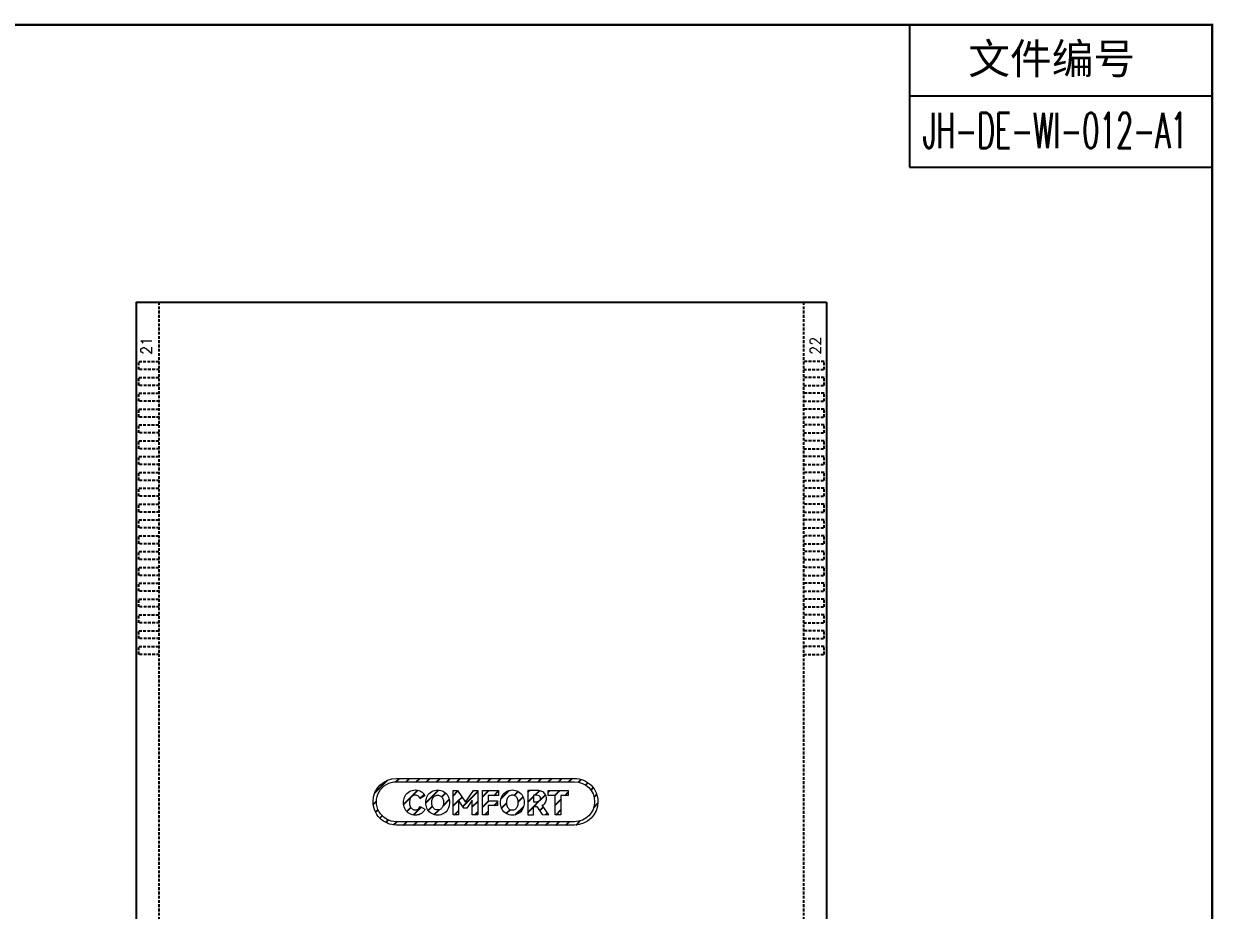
# Model space of a CAD drawing. Header units: millimetres. Extents: x 426 to 1899, y -1707 to -647.
# Drawn here: x 1294.3 to 1399.5, y -845.7 to -767.3 of the extents above; entities that cross this region are included whole.
import ezdxf
from ezdxf.enums import TextEntityAlignment as Align

# ---------------------------------------------------------------- set-up
doc = ezdxf.new("R2010")
doc.units = ezdxf.units.MM
doc.linetypes.add('HIDDEN', pattern=[0.375, 0.25, -0.125])
doc.layers.add('SPEC', color=2, linetype='Continuous')
doc.layers.add('SY', color=5, linetype='Continuous')
doc.styles.add('ROMANS', font='ROMANS.shx', dxfattribs={"bigfont": 'AllInOneBig.shx'})
doc.styles.add('样式 1', font='simhei_0.ttf')

msp = doc.modelspace()

# ---------------------------------------------------------------- hatches: boundary and pattern name
at = {"layer": 'SY'}
h = msp.add_hatch(dxfattribs=at)
h.set_pattern_fill('ANSI31', color=3, scale=0.2, style=0)
h.set_pattern_definition([(45, (0, 0), (-0.4490128060534576, 0.4490128060534577), [])])
edge = h.paths.add_edge_path()
edge.add_line((1342.997264496132, -838.1776275661969), (1327.238637504858, -838.1776275661969))
edge.add_arc((1327.241510920249, -836.1097684370552), 2.06786112553297, 179.6991424113929, 269.92038409852074, ccw=False)
edge.add_arc((1327.241412080836, -836.115178526723), 2.067797774020315, 90.07685088238412, 179.549223920602, ccw=False)
edge.add_line((1327.238638542588, -834.0473826127775), (1342.99726041764, -834.0473826127775))
edge.add_arc((1342.99458512797, -836.1150446685925), 2.067663786555283, 359.7080708830245, 89.92586664679197, ccw=False)
edge.add_arc((1342.994267907928, -836.1096139383542), 2.068015798896215, 270.08302253647724, 359.557655380606, ccw=False)
edge = h.paths.add_edge_path(flags=16)
edge.add_arc((1342.997226640284, -836.1125050894872), 1.764962429017336, 270.0000444705064, 90.0000444705064, ccw=False)
edge.add_line((1342.997228010171, -837.877467518504), (1327.23867509774, -837.877467518504))
edge.add_arc((1327.238673708449, -836.1125050894872), 1.764962429017352, 90.0000451004185, 270.00004510041117, ccw=False)
edge.add_line((1327.238672319157, -834.3475426604704), (1342.997225270396, -834.3475426604704))
edge = h.paths.add_edge_path(flags=0)
edge.add_line((1329.326044868939, -836.5309227020941), (1329.744785459248, -836.7768163923538))
edge.add_arc((1329.103707660671, -836.5573547558598), 0.6776017663207514, 315.08760740140457, 341.10226817198344, ccw=False)
edge.add_arc((1328.999296782099, -836.4623397518485), 0.8186523926811566, 291.4126185614232, 315.53751265862894, ccw=False)
edge.add_arc((1328.931237485731, -836.3072967950151), 0.9878639062745094, 269.12262317632275, 291.80459307137085, ccw=False)
edge.add_arc((1328.905721451343, -836.2473187896506), 1.047777600715319, 240.3005458912222, 270.5681318358827, ccw=False)
edge.add_arc((1328.883886140547, -836.2923841222988), 0.9978195660253776, 208.3750344789193, 240.10757114236918, ccw=False)
edge.add_arc((1328.996700887451, -836.2259284518526), 1.128673170346674, 184.9707498155342, 208.6216065472704, ccw=False)
edge.add_arc((1329.347008350638, -836.1825599955247), 1.481476651843873, 175.312575117533, 185.4678121286841, ccw=False)
edge.add_arc((1329.004008834697, -836.1435296001056), 1.136486780316232, 151.425699214436, 175.8605931798455, ccw=False)
edge.add_arc((1328.886594014151, -836.0807012720186), 1.003323185261376, 119.89012461162699, 151.3695304582135, ccw=False)
edge.add_arc((1328.905932007654, -836.1217853925076), 1.048585824634463, 89.44381164148388, 119.6875106313963, ccw=False)
edge.add_arc((1328.927839776136, -836.0841301654978), 1.010949234534101, 68.51108694537089, 90.66475709920621, ccw=False)
edge.add_arc((1328.99405140319, -835.912406215285), 0.8269083745740373, 44.52645265778227, 68.42122132961151, ccw=False)
edge.add_arc((1329.093828618878, -835.8171096172618), 0.6889518691079953, 19.117142609866107, 44.695119482129314, ccw=False)
edge.add_line((1329.744785459248, -835.5914774610367), (1329.326044868939, -835.8373711512963))
edge.add_arc((1328.734369418956, -836.0861762947866), 0.6418596712205481, 22.80721573346149, 38.10339610235484)
edge.add_arc((1328.921748969267, -835.9358426368838), 0.4016515877003497, 37.7227053051267, 82.45474600081018)
edge.add_arc((1328.904257650691, -835.9995589773366), 0.4671991907322319, 81.35421900816067, 123.6253210168751)
edge.add_arc((1328.944331382654, -836.0436325445178), 0.5261657660539117, 124.6012999281525, 156.7113219363011)
edge.add_arc((1329.140064016803, -836.1430475885493), 0.7453862872291023, 155.6405361402185, 175.6435742649768)
edge.add_arc((1329.435178745053, -836.180451320934), 1.042595756530252, 174.8258976330432, 180.1252911271793)
edge.add_arc((1329.227434638504, -836.1994350430157), 0.8350162473974673, 178.8537670894867, 203.389736426611)
edge.add_arc((1328.954136659686, -836.3182981769725), 0.5369899592397965, 203.3256256473223, 234.9230805651218)
edge.add_arc((1328.898776393665, -836.3836420539965), 0.4517661111701318, 235.9065736985845, 270.7224778909962)
edge.add_arc((1328.91698551294, -836.427376123755), 0.4081879539307522, 268.2433689539751, 317.2673647836006)
edge.add_arc((1328.773577115493, -836.304094525568), 0.5972199262113682, 317.9159156722495, 337.6782853799375)
edge = h.paths.add_edge_path(flags=0)
edge.add_arc((1330.825536546869, -836.3226768032), 0.9619589979668293, 208.6944988305937, 240.7022891209539, ccw=False)
edge.add_arc((1330.971106302639, -836.2394706338065), 1.129606449560821, 184.4985213446052, 208.8514351598143, ccw=False)
edge.add_arc((1331.426025150572, -836.1830057885394), 1.587686360925661, 175.1323198175257, 185.2423104165356, ccw=False)
edge.add_arc((1330.983696323921, -836.1328034868171), 1.142761192440064, 151.7191270716551, 175.7584295991741, ccw=False)
edge.add_arc((1330.825823220704, -836.0481450012163), 0.9636218497983006, 119.1415178787831, 151.7044945477467, ccw=False)
edge.add_arc((1330.873610543907, -836.1415450189559), 1.068476732402224, 89.33011702053432, 118.94072454921059, ccw=False)
edge.add_arc((1330.898049462283, -836.1395351901709), 1.066460796062066, 61.03201506084372, 90.64186431295047, ccw=False)
edge.add_arc((1330.937677466103, -836.0548708613056), 0.9732167294996831, 28.441210006896313, 60.659081970607474, ccw=False)
edge.add_arc((1330.80947297059, -836.1292400373039), 1.121374947029363, 4.654135128331916, 28.662705134746716, ccw=False)
edge.add_arc((1330.360753728627, -836.1833647998174), 1.573104082069919, 355.46213143571157, 5.2928797216982275, ccw=False)
edge.add_arc((1330.789635886195, -836.2326223088369), 1.141769996860999, 331.54105533786213, 356.2234486287914, ccw=False)
edge.add_arc((1330.937082250928, -836.3126454796308), 0.9740078774443087, 299.3549246412975, 331.54638588481635, ccw=False)
edge.add_arc((1330.899062347597, -836.2324821019588), 1.062534158458844, 269.301141268194, 299.02278460696726, ccw=False)
edge.add_arc((1330.872970943685, -836.2221487073741), 1.072868880418408, 241.1202440493813, 270.7013002842294, ccw=False)
edge = h.paths.add_edge_path(flags=0)
edge.add_arc((1331.229048928331, -836.197990567913), 0.860967335652791, 178.9780156197035, 202.5378840799924, ccw=False)
edge.add_arc((1331.192129077879, -836.1642328953167), 0.8241159921594483, 156.9448061288786, 181.2794452389816, ccw=False)
edge.add_arc((1330.921800581761, -836.0453667338453), 0.5288407012472561, 125.20355316159689, 157.3247290931403, ccw=False)
edge.add_arc((1330.878778711407, -835.9989140386705), 0.4661576301246733, 89.09978701891367, 124.17419711915969, ccw=False)
edge.add_arc((1330.893981579715, -836.0027758355714), 0.4700279337533148, 55.96924511954751, 90.96049068140468, ccw=False)
edge.add_arc((1330.851319556776, -836.0483022723178), 0.5317244196165896, 22.888427775933508, 54.90485961375862, ccw=False)
edge.add_arc((1330.569593767263, -836.167661715459), 0.837691740948093, 358.9758614388386, 22.914946895690775, ccw=False)
edge.add_arc((1330.57264819102, -836.2022018891339), 0.834732879416756, 337.02711283222675, 1.3432346773358859, ccw=False)
edge.add_arc((1330.862352537598, -836.3327093749111), 0.5171171627037346, 304.73912455193533, 337.812320582544, ccw=False)
edge.add_arc((1330.893511459946, -836.3666029488071), 0.4715512869807223, 269.09974183885987, 303.97470708558967, ccw=False)
edge.add_arc((1330.876647583765, -836.3791784977792), 0.4590149189537102, 235.5415268064438, 271.18028150665333, ccw=False)
edge.add_arc((1330.925757873741, -836.3236251610301), 0.5326847694016629, 202.5605033568766, 234.5669116531351, ccw=False)
edge = h.paths.add_edge_path(flags=0)
edge.add_arc((1337.428224082073, -836.0470933794533), 0.9625587994693872, 119.15656543648791, 151.741514718446, ccw=False)
edge.add_arc((1337.476897952731, -836.1438562083289), 1.070784809208333, 89.34525537573421, 118.90849257850911, ccw=False)
edge.add_arc((1337.501081818849, -836.1395734775771), 1.066499090707552, 61.03254570618742, 90.64188750635839, ccw=False)
edge.add_arc((1337.540665135559, -836.0549246030585), 0.9732903279986749, 28.44246127743088, 60.65783070009121, ccw=False)
edge.add_arc((1337.412515232394, -836.1292400373039), 1.121374947029363, 4.654135128331916, 28.662705134746716, ccw=False)
edge.add_arc((1336.963795990431, -836.1833647998174), 1.573104082069919, 355.46213143571157, 5.2928797216982275, ccw=False)
edge.add_arc((1337.392678147999, -836.2326223088369), 1.141769996860999, 331.54105533786213, 356.2234486287914, ccw=False)
edge.add_arc((1337.540074886952, -836.3125966284293), 0.9740747837909133, 299.3560602381408, 331.5452502879595, ccw=False)
edge.add_arc((1337.502093487505, -836.2324390714957), 1.062577181379587, 269.30118876186583, 299.0221833139169, ccw=False)
edge.add_arc((1337.476009692214, -836.222161645404), 1.07285585461099, 241.1200746291164, 270.70092144322865, ccw=False)
edge.add_arc((1337.427803300264, -836.323155496245), 0.9611621435846148, 208.1564037726229, 240.72864102753658, ccw=False)
edge.add_arc((1337.578905573208, -836.2382735593387), 1.134442990826425, 184.5399500458215, 208.3349463379189, ccw=False)
edge.add_arc((1338.031771134496, -836.1828638625304), 1.590391744918106, 175.5099309318745, 185.2385024017123, ccw=False)
edge.add_arc((1337.592406725412, -836.1347841085181), 1.148691550736562, 151.7660796394692, 176.185109923956, ccw=False)
edge = h.paths.add_edge_path(flags=0)
edge.add_arc((1337.528850464407, -836.3235995158833), 0.5327410858470306, 202.560973726598, 234.5631569244501)
edge.add_arc((1337.479695044175, -836.3791250789961), 0.4590679978772669, 235.5436562312632, 271.1781520818259)
edge.add_arc((1337.496551684492, -836.3677601172254), 0.4703943993142461, 269.096464245843, 304.0177917255664)
edge.add_arc((1337.464819719222, -836.3317917807303), 0.5179965671751626, 304.7012673891982, 337.7423624251464)
edge.add_arc((1337.175694290384, -836.2022286359412), 0.8347189073770654, 337.0287003380224, 1.345093593134548)
edge.add_arc((1337.172609075767, -836.1676404950955), 0.837708305285302, 358.9744300744846, 22.91289225769474)
edge.add_arc((1337.454148016921, -836.0489506670224), 0.532173821053999, 22.94378705011095, 54.95745751897898)
edge.add_arc((1337.496979372573, -836.0017632692523), 0.4690149450442183, 55.93148565784111, 90.95844755959475)
edge.add_arc((1337.481822793758, -835.9989561597974), 0.4661995484944942, 89.101415032201, 124.1725691058522)
edge.add_arc((1337.525665452014, -836.0457287587193), 0.5296171517882581, 125.2546434935061, 156.777297182375)
edge.add_arc((1337.741627788423, -836.1488494988425), 0.7688032467396229, 156.0610432460121, 176.3766823229675)
edge.add_arc((1338.038641406536, -836.1816631959078), 1.067388404942072, 175.6263522826846, 180.3808275002694)
edge.add_arc((1337.815778470291, -836.2014070998603), 0.8445966196599404, 179.1418606436751, 202.7479770934737)
edge = h.paths.add_edge_path(flags=0)
edge.add_line((1338.858947054327, -835.1142456089424), (1338.858947054327, -837.2566643638322))
edge.add_line((1338.858947054327, -837.2566643638322), (1339.359540960181, -837.2566643638322))
edge.add_line((1339.359540960181, -837.2566643638322), (1339.359540960181, -836.530998063558))
edge.add_line((1339.359540960181, -836.530998063558), (1339.643524487399, -836.530998063558))
edge.add_line((1339.643524487399, -836.530998063558), (1340.117300478085, -837.2541882014522))
edge.add_line((1340.117300478085, -837.2541882014522), (1340.711730172218, -837.2566643638322))
edge.add_line((1340.711730172218, -837.2566643638322), (1340.134945826523, -836.4255135461689))
edge.add_arc((1339.850581563845, -835.8231253896796), 0.6661340142697404, 295.2701925891614, 327.6435109550694)
edge.add_arc((1339.845498586576, -835.8343187053738), 0.6645488310645249, 328.6933302752753, 1.008527608220872)
edge.add_arc((1339.846978254235, -835.8098180339288), 0.6630898436282463, 358.893589704776, 32.78236674179958)
edge.add_arc((1339.837627141372, -835.832474077), 0.6833618454058189, 33.95496764420379, 67.29173835586805)
edge.add_arc((1339.731547789632, -836.0364684444986), 0.9126938519990427, 66.09220761386719, 73.00061399498125)
edge.add_arc((1339.651906961773, -836.3517424413434), 1.237580368516807, 73.74197369032422, 90.66571831664784)
edge.add_line((1339.63752786807, -835.1142456089424), (1338.858947054327, -835.1142456089424))
edge = h.paths.add_edge_path(flags=0)
edge.add_line((1339.359540960181, -835.5358068711797), (1339.359540960181, -836.1122467073258))
edge.add_line((1339.359540960181, -836.1122467073258), (1339.578961244821, -836.1122467073258))
edge.add_arc((1339.593749151586, -835.5229921756326), 0.5894400608267766, 268.5624092954385, 297.3295715337183)
edge.add_arc((1339.760460038229, -835.853381987331), 0.219419145505305, 298.2649527489642, 351.082063163314)
edge.add_arc((1339.611361175342, -835.8226540106572), 0.3715496596594565, 349.9650263879561, 7.934254259390562)
edge.add_arc((1339.74659033392, -835.798345292044), 0.2343219868753081, 6.611438105106732, 62.38994343153635)
edge.add_arc((1339.637243839132, -836.0201861288172), 0.4816132556803642, 63.0940187911585, 86.9879101962625)
edge.add_arc((1339.581552267677, -836.4925481048227), 0.9567447421084592, 85.14348194898186, 90.15516662828475)
edge.add_line((1339.578961244821, -835.5358068711797), (1339.359540960181, -835.5358068711797))
h.paths.add_polyline_path([(1336.180934376638, -836.4520515473287), (1335.343797705569, -836.4520515473287), (1335.343797705569, -837.2567397252959), (1334.843203799716, -837.2567397252959), (1334.843203799716, -835.1143102044828), (1336.277590836846, -835.1143102044828), (1336.277590836846, -835.5503516336815), (1335.343797705569, -835.5503516336815), (1335.343797705569, -836.0188415559819), (1336.180934376638, -836.0188415559819)], flags=0)
h.paths.add_polyline_path([(1334.047063764921, -835.1143102044828), (1334.424527804947, -835.1143102044828), (1334.424527804947, -837.2567397252959), (1333.950751814262, -837.2567397252959), (1333.950751814262, -835.9867375724288), (1333.467447981375, -836.6771239417494), (1333.213092275329, -836.6771239417494), (1332.724147098585, -835.9807409530997), (1332.724147098585, -837.2567397252959), (1332.256001685833, -837.2567397252959), (1332.256001685833, -835.1143102044828), (1332.64229378304, -835.1143102044828), (1333.347494062948, -836.1476019997431)], flags=0)
h.paths.add_polyline_path([(1340.647145397793, -835.1143102044828), (1342.432899876648, -835.1143102044828), (1342.432899876648, -835.5563482530106), (1341.788731616447, -835.5563482530106), (1341.788731616447, -837.2567397252959), (1341.291313657994, -837.2567397252959), (1341.291313657994, -835.5563482530106), (1340.647145397793, -835.5563482530106)], flags=0)

# ---------------------------------------------------------------- linework, layer by layer
msp.add_lwpolyline([(1365.264284151315, -791.9309049109488), (1365.264284151315, -876.9309049109486), (1304.264284151315, -876.9309049109486), (1304.264284151315, -791.9309049109488)], close=True)
at = {"linetype": 'HIDDEN'}
for points in [[(1306.264284151315, -876.9309049109486), (1306.264284151315, -791.9309049109488)], [(1363.264284151315, -876.9309049109486), (1363.264284151315, -791.9309049109488)], [(1306.264284151315, -797.8905623277626), (1304.464284151315, -797.8905623277626), (1304.464284151315, -797.190562327763), (1306.264284151315, -797.190562327763)], [(1363.264284151315, -797.8905623277626), (1365.064284151315, -797.8905623277626), (1365.064284151315, -797.190562327763), (1363.264284151315, -797.190562327763)], [(1306.264284151315, -799.2905623277627), (1304.464284151315, -799.2905623277627), (1304.464284151315, -798.5905623277631), (1306.264284151315, -798.5905623277631)], [(1363.264284151315, -799.2905623277627), (1365.064284151315, -799.2905623277627), (1365.064284151315, -798.5905623277631), (1363.264284151315, -798.5905623277631)], [(1306.264284151315, -800.6905623277628), (1304.464284151315, -800.6905623277628), (1304.464284151315, -799.9905623277632), (1306.264284151315, -799.9905623277632)], [(1363.264284151315, -800.6905623277628), (1365.064284151315, -800.6905623277628), (1365.064284151315, -799.9905623277632), (1363.264284151315, -799.9905623277632)], [(1306.264284151315, -802.0905623277627), (1304.464284151315, -802.0905623277627), (1304.464284151315, -801.3905623277631), (1306.264284151315, -801.3905623277631)], [(1363.264284151315, -802.0905623277627), (1365.064284151315, -802.0905623277627), (1365.064284151315, -801.3905623277631), (1363.264284151315, -801.3905623277631)], [(1306.264284151315, -803.4905623277627), (1304.464284151315, -803.4905623277627), (1304.464284151315, -802.7905623277632), (1306.264284151315, -802.7905623277632)], [(1363.264284151315, -803.4905623277627), (1365.064284151315, -803.4905623277627), (1365.064284151315, -802.7905623277632), (1363.264284151315, -802.7905623277632)], [(1306.264284151315, -804.8905623277626), (1304.464284151315, -804.8905623277626), (1304.464284151315, -804.190562327763), (1306.264284151315, -804.190562327763)], [(1363.264284151315, -804.8905623277626), (1365.064284151315, -804.8905623277626), (1365.064284151315, -804.190562327763), (1363.264284151315, -804.190562327763)], [(1306.264284151315, -806.2905623277627), (1304.464284151315, -806.2905623277627), (1304.464284151315, -805.5905623277631), (1306.264284151315, -805.5905623277631)], [(1363.264284151315, -806.2905623277627), (1365.064284151315, -806.2905623277627), (1365.064284151315, -805.5905623277631), (1363.264284151315, -805.5905623277631)], [(1306.264284151315, -807.6905623277628), (1304.464284151315, -807.6905623277628), (1304.464284151315, -806.9905623277632), (1306.264284151315, -806.9905623277632)], [(1363.264284151315, -807.6905623277628), (1365.064284151315, -807.6905623277628), (1365.064284151315, -806.9905623277632), (1363.264284151315, -806.9905623277632)], [(1306.264284151315, -809.0905623277627), (1304.464284151315, -809.0905623277627), (1304.464284151315, -808.3905623277631), (1306.264284151315, -808.3905623277631)], [(1363.264284151315, -809.0905623277627), (1365.064284151315, -809.0905623277627), (1365.064284151315, -808.3905623277631), (1363.264284151315, -808.3905623277631)], [(1306.264284151315, -810.4905623277627), (1304.464284151315, -810.4905623277627), (1304.464284151315, -809.7905623277632), (1306.264284151315, -809.7905623277632)], [(1363.264284151315, -810.4905623277627), (1365.064284151315, -810.4905623277627), (1365.064284151315, -809.7905623277632), (1363.264284151315, -809.7905623277632)], [(1306.264284151315, -811.8905623277626), (1304.464284151315, -811.8905623277626), (1304.464284151315, -811.190562327763), (1306.264284151315, -811.190562327763)], [(1363.264284151315, -811.8905623277626), (1365.064284151315, -811.8905623277626), (1365.064284151315, -811.190562327763), (1363.264284151315, -811.190562327763)], [(1306.264284151315, -813.2905623277627), (1304.464284151315, -813.2905623277627), (1304.464284151315, -812.5905623277631), (1306.264284151315, -812.5905623277631)], [(1363.264284151315, -813.2905623277627), (1365.064284151315, -813.2905623277627), (1365.064284151315, -812.5905623277631), (1363.264284151315, -812.5905623277631)], [(1306.264284151315, -814.6905623277628), (1304.464284151315, -814.6905623277628), (1304.464284151315, -813.9905623277632), (1306.264284151315, -813.9905623277632)], [(1363.264284151315, -814.6905623277628), (1365.064284151315, -814.6905623277628), (1365.064284151315, -813.9905623277632), (1363.264284151315, -813.9905623277632)], [(1306.264284151315, -816.0905623277627), (1304.464284151315, -816.0905623277627), (1304.464284151315, -815.3905623277631), (1306.264284151315, -815.3905623277631)], [(1363.264284151315, -816.0905623277627), (1365.064284151315, -816.0905623277627), (1365.064284151315, -815.3905623277631), (1363.264284151315, -815.3905623277631)], [(1306.264284151315, -817.4905623277627), (1304.464284151315, -817.4905623277627), (1304.464284151315, -816.7905623277632), (1306.264284151315, -816.7905623277632)], [(1363.264284151315, -817.4905623277627), (1365.064284151315, -817.4905623277627), (1365.064284151315, -816.7905623277632), (1363.264284151315, -816.7905623277632)], [(1306.264284151315, -818.8905623277626), (1304.464284151315, -818.8905623277626), (1304.464284151315, -818.190562327763), (1306.264284151315, -818.190562327763)], [(1363.264284151315, -818.8905623277626), (1365.064284151315, -818.8905623277626), (1365.064284151315, -818.190562327763), (1363.264284151315, -818.190562327763)], [(1306.264284151315, -820.2905623277627), (1304.464284151315, -820.2905623277627), (1304.464284151315, -819.5905623277631), (1306.264284151315, -819.5905623277631)], [(1363.264284151315, -820.2905623277627), (1365.064284151315, -820.2905623277627), (1365.064284151315, -819.5905623277631), (1363.264284151315, -819.5905623277631)], [(1306.264284151315, -821.6905623277628), (1304.464284151315, -821.6905623277628), (1304.464284151315, -820.9905623277632), (1306.264284151315, -820.9905623277632)], [(1363.264284151315, -821.6905623277628), (1365.064284151315, -821.6905623277628), (1365.064284151315, -820.9905623277632), (1363.264284151315, -820.9905623277632)], [(1306.264284151315, -823.0905623277627), (1304.464284151315, -823.0905623277627), (1304.464284151315, -822.3905623277631), (1306.264284151315, -822.3905623277631)], [(1363.264284151315, -823.0905623277627), (1365.064284151315, -823.0905623277627), (1365.064284151315, -822.3905623277631), (1363.264284151315, -822.3905623277631)]]:
    msp.add_lwpolyline(points, dxfattribs=at)
at = {"layer": 'SPEC'}
for p, q in [((1399.369917118754, -773.7047554311102), (1372.602031200737, -773.7047554311102)), ((1372.602031200737, -779.990539682362), (1399.369917118754, -779.990539682362))]:
    msp.add_line(p, q, dxfattribs=at)
at = {"layer": 'SPEC', "lineweight": 30, "const_width": 0.2091904041117891}
msp.add_lwpolyline([(1189.194277646051, -923.9918982199722), (1189.194277646051, -767.4189711798568), (1399.369917118754, -767.4189711798568), (1399.369917118754, -923.9918982199722)], close=True, dxfattribs=at)
at = {"layer": 'SPEC'}
msp.add_lwpolyline([(1372.602031200737, -767.4189711798568), (1372.602031200737, -773.7047554311102), (1372.602031200737, -779.990539682362)], dxfattribs=at)
at = {"layer": 'SY', "color": 3, "lineweight": 9}
for points in [[(1342.997264496132, -838.1776275661969), (1327.238637504858, -838.1776275661969, -0.4153449918079776), (1325.173678302735, -836.0989102402013, -0.4115189240457395), (1327.238638542588, -834.0473826127775), (1342.99726041764, -834.0473826127775, -0.4153273624142974), (1345.062222076006, -836.1255796269593, -0.4115304541701328)], [(1342.997225270396, -834.3475426604704, -1), (1342.997228010171, -837.877467518504), (1327.23867509774, -837.877467518504, -1), (1327.238672319157, -834.3475426604704)], [(1329.326044868939, -836.5309227020941), (1329.744785459248, -836.7768163923538, -0.1140004088644517), (1329.583576522385, -837.0357583817639, -0.1056552402279859), (1329.298171893279, -837.2244850188154, -0.0992931618547785), (1328.916110803964, -837.2950448807226, -0.1328404813390631), (1328.386599627881, -837.1574563797803, -0.1393509495221478), (1328.005948874531, -836.766588765132, -0.1035642266370245), (1327.872272586549, -836.3237247789327, -0.04433960354011467), (1327.870486724939, -836.0614940680231, -0.107023165595455), (1328.005948874531, -835.5999502427458, -0.138225183009329), (1328.386599627881, -835.2108374736101, -0.132734417062331), (1328.916110803964, -835.073248972668, -0.09696582124124281), (1329.298171893279, -835.1434535591034, -0.1046400270714673), (1329.583576522385, -835.33254623755, -0.1120706700800079), (1329.744785459248, -835.5914774610367), (1329.326044868939, -835.8373711512963, 0.06684145591913913), (1329.239447797373, -835.6900959125462, 0.1976971959608981), (1328.974489528207, -835.5376687661377, 0.1865628529474376), (1328.645541617292, -835.6105331454396, 0.1410304113885699), (1328.46103522221, -835.8356055398602, 0.08750202132885476), (1328.396831292325, -836.0864274997698, 0.02312708815360183), (1328.392585481287, -836.1827312077692, 0.1074692626635345), (1328.46103522221, -836.530922702094, 0.1387501480164282), (1328.645541617292, -836.7577607079511, 0.15309252379339), (1328.904472840778, -836.8353722496797, 0.2172309234018725), (1329.216811076675, -836.7043635549958, 0.08644396378361188)], [(1330.354804210451, -837.1615904943627, -0.1405754978139822), (1329.981713552094, -836.7845511013146, -0.1066613763965922), (1329.844979765894, -836.3280694719931, -0.04414179241539806), (1329.844065065865, -836.0482828466819, -0.1052776224487482), (1329.977340170425, -835.5913698018028, -0.1430466730685529), (1330.356569821888, -835.2064988064834, -0.1299243888004069), (1330.886102529817, -835.073141313434, -0.1299210243457437), (1331.414558645408, -835.2064988064834, -0.1415103872048689), (1331.793433021398, -835.5913698018028, -0.1051420422060589), (1331.927150361691, -836.0382509102333, -0.04292105892588184), (1331.928926538307, -836.3078256049179, -0.1081155811622173), (1331.793433021398, -836.7767087331199, -0.1413928429419411), (1331.414558645408, -837.1615904943627, -0.1304170832475773), (1330.886102529817, -837.2949372214886, -0.1297932725692914)], [(1336.580382432229, -835.5913698018028, -0.1431445098205449), (1336.959267574143, -835.2064988064834, -0.1297142133695553), (1337.489134025698, -835.073141313434, -0.1299187727954877), (1338.017600907212, -835.2064988064834, -0.1414992491638462), (1338.396475283202, -835.5913698018028, -0.1051420422060589), (1338.530192623496, -836.0382509102333, -0.04292105892588184), (1338.531968800111, -836.3078256049179, -0.1081155811622173), (1338.396475283202, -836.7767087331199, -0.1413827348849666), (1338.017600907212, -837.1615904943627, -0.1304142042334177), (1337.489134025698, -837.2949372214886, -0.129792343405416), (1336.957846472256, -837.1615904943626, -0.143087907056519), (1336.580382432229, -836.7767087331199, -0.1041999411978994), (1336.448022027698, -836.3280694719933, -0.04247441566119603), (1336.446260432456, -836.0583579750407, -0.1069531549238169)], [(1338.858947054327, -835.1142456089424), (1338.858947054327, -837.2566643638322), (1339.359540960181, -837.2566643638322), (1339.359540960181, -836.530998063558), (1339.643524487399, -836.530998063558), (1340.117300478085, -837.2541882014522), (1340.711730172218, -837.2566643638322), (1340.134945826523, -836.4255135461689, 0.1422022989465512), (1340.413288009885, -836.1796306218325, 0.1419435792357296), (1340.509944470093, -835.8226218362502, 0.1489548960590754), (1340.404459952704, -835.4507883741578, 0.1464937517579263), (1340.101431507006, -835.2020847778929, 0.03015274254169002), (1339.998384293742, -835.1636521135612, 0.07397828071535092), (1339.63752786807, -835.1142456089424)], [(1330.433836854068, -836.5279943709317, -0.1031629737211503), (1330.368218550997, -836.1826343144587, -0.1065807314825003), (1330.433836854068, -835.8414944999553, -0.1410800478906294), (1330.616932913185, -835.6132461581342, -0.1542471044671405), (1330.886102529817, -835.5328139444769, -0.1538756179360387), (1331.157026991962, -835.6132461581342, -0.1406139490050894), (1331.341178111572, -835.8414944999553, -0.1048355167772875), (1331.407151690115, -836.1826343144587, -0.1064990175678323), (1331.341178111572, -836.5279943709317, -0.145319206819316), (1331.157026991962, -836.7576530487172, -0.1533562765245939), (1330.886102529817, -836.8380960282977, -0.1567690715685134), (1330.616932913185, -836.7576530487172, -0.1405693485689541)], [(1337.036879115872, -836.5279943709317, 0.1405505488679651), (1337.219964409066, -836.7576530487172, 0.1567500321873913), (1337.489134025698, -836.8380960282977, 0.1535633339206625), (1337.759713978294, -836.7576530487172, 0.1451761848277791), (1337.944220373376, -836.5279943709317, 0.1065002152493248), (1338.010183185995, -836.1826343144587, 0.1048327673446671), (1337.944220373376, -835.8414944999553, 0.1406016620496781), (1337.759713978294, -835.6132461581342, 0.1540351536744463), (1337.489134025698, -835.5328139444769, 0.1542325593852251), (1337.219964409066, -835.6132461581342, 0.1384174977609914), (1337.038958320392, -835.8368974978962, 0.08887660865115933), (1336.974361308715, -836.1002636849271, 0.02074828823937322), (1336.971276579337, -836.1887577475223, 0.1033669205144432)], [(1339.359540960181, -835.5358068711797), (1339.359540960181, -836.1122467073258), (1339.578961244821, -836.1122467073258, 0.126183812664969), (1339.864365873927, -836.0466391701785, 0.2346266492946837), (1339.977226709987, -835.8873962700524, 0.07856660785605893), (1339.97935403286, -835.7713665228164, 0.2483017179771275), (1339.85518722771, -835.590707366336, 0.1046361573622119), (1339.662551013285, -835.5392382366465, 0.0218710859847088), (1339.578961244821, -835.5358068711797)]]:
    msp.add_lwpolyline(points, format="xyb", close=True, dxfattribs=at)
for points in [[(1334.047063764921, -835.1143102044828), (1334.424527804947, -835.1143102044828), (1334.424527804947, -837.2567397252959), (1333.950751814262, -837.2567397252959), (1333.950751814262, -835.9867375724288), (1333.467447981375, -836.6771239417494), (1333.213092275329, -836.6771239417494), (1332.724147098585, -835.9807409530997), (1332.724147098585, -837.2567397252959), (1332.256001685833, -837.2567397252959), (1332.256001685833, -835.1143102044828), (1332.64229378304, -835.1143102044828), (1333.347494062948, -836.1476019997431)], [(1336.180934376638, -836.4520515473287), (1335.343797705569, -836.4520515473287), (1335.343797705569, -837.2567397252959), (1334.843203799716, -837.2567397252959), (1334.843203799716, -835.1143102044828), (1336.277590836846, -835.1143102044828), (1336.277590836846, -835.5503516336815), (1335.343797705569, -835.5503516336815), (1335.343797705569, -836.0188415559819), (1336.180934376638, -836.0188415559819)], [(1340.647145397793, -835.1143102044828), (1342.432899876648, -835.1143102044828), (1342.432899876648, -835.5563482530106), (1341.788731616447, -835.5563482530106), (1341.788731616447, -837.2567397252959), (1341.291313657994, -837.2567397252959), (1341.291313657994, -835.5563482530106), (1340.647145397793, -835.5563482530106)]]:
    msp.add_lwpolyline(points, close=True, dxfattribs=at)

# ---------------------------------------------------------------- texts
at = {"style": 'ROMANS'}
for s, p in [('22', (1364.296998409912, -795.7877547489345)), ('21', (1305.120418408016, -795.7877547489345))]:
    msp.add_text(s, height=0.9456535104764804, rotation=90, dxfattribs=at).set_placement(p, align=Align.MIDDLE)
at = {"layer": 'SPEC', "color": 120, "style": '样式 1'}
msp.add_text('文件编号', height=2.706028683048095, dxfattribs=at).set_placement((1377.810853989824, -771.752034801043))
at = {"layer": 'SPEC', "color": 120, "style": 'ROMANS', "width": 0.5196414107975417}
msp.add_text('JH-DE-WI-012-A1', height=3.12, dxfattribs=at).set_placement((1373.805537893021, -778.3082935133554), (1397.198309517381, -778.3082935133554), align=Align.FIT)

doc.saveas('drawing.dxf')
